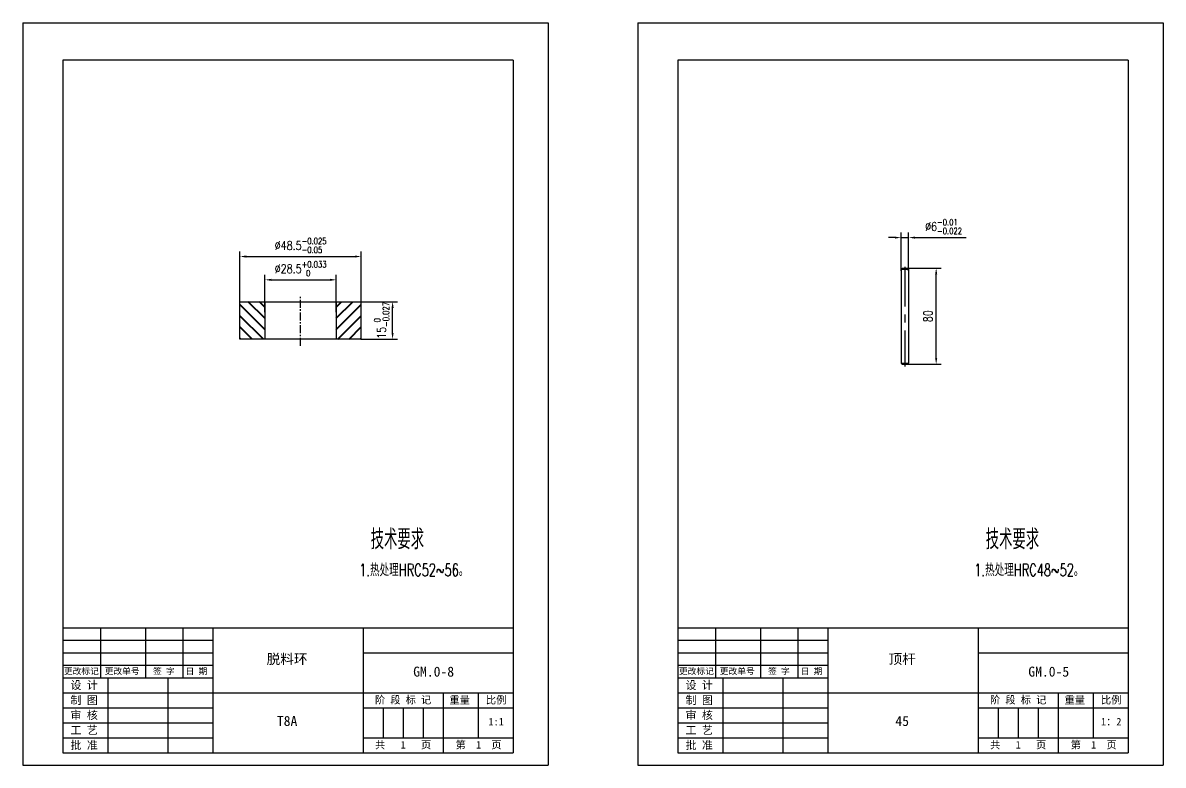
# Model space of a CAD drawing. Extents: x -23172 to -18855, y 7404 to 10591.
# Drawn here: x -20484.9 to -20029, y 9978 to 10275 of the extents above; entities that cross this region are included whole.
import ezdxf
from ezdxf.enums import TextEntityAlignment as Align

# ---------------------------------------------------------------- set-up
doc = ezdxf.new("R2010")
doc.units = 0
doc.header["$LTSCALE"] = 10
doc.linetypes.add('CENTER', pattern=[50.8, 31.75, -6.35, 6.35, -6.35])
doc.layers.get('DEFPOINTS').update_dxf_attribs({"linetype": 'CONTINUOUS'})
for name, color, linetype in [('2细线层', 3, 'CONTINUOUS'), ('3中心线层', 1, 'CENTER'), ('6文字层', 3, 'CONTINUOUS'), ('7标注层', 4, 'CONTINUOUS'), ('CONT', 3, 'CONTINUOUS'), ('TEXT', 1, 'CONTINUOUS')]:
    doc.layers.add(name, color=color, linetype=linetype)
doc.layers.add('YELLOW', color=2, linetype='CONTINUOUS', lineweight=40)
doc.styles.add('CHINA1', font='')
doc.styles.add('PC_TEXTSTYLE', font='txt.shx', dxfattribs={"width": 0.8, "bigfont": 'hzfs.shx'})
doc.styles.get('CHINA1').set_extended_font_data('SimSun')
doc.dimstyles.new('TH_GBDIM', dxfattribs={"dimtxt": 3.5, "dimasz": 2.5, "dimexe": 2, "dimexo": 0, "dimgap": 1.5, "dimtad": 1, "dimdec": 1, "dimzin": 0, "dimdsep": 46, "dimtxsty": 'PC_TEXTSTYLE', "dimcen": 2.5, "dimadec": 0, "dimazin": 0, "dimtfac": 0.714286, "dimtdec": 4, "dimtmove": 0, "dimatfit": 3, "dimfxl": 1, "dimtolj": 1, "dimtzin": 0, "dimarcsym": 0})

# ---------------------------------------------------------------- blocks, each defined once
blk = doc.blocks.new('*D136')
at = {"layer": '7标注层', "color": 0, "lineweight": -2, "ltscale": 0.5}
for p, q in [((-20398.08, 10163.41), (-20398.08, 10183.48)), ((-20395.58, 10181.48), (-20352.08, 10181.48)), ((-20349.58, 10163.41), (-20349.58, 10183.48))]:
    blk.add_line(p, q, dxfattribs=at)
at = {"layer": '7标注层', "color": 0, "lineweight": -3, "ltscale": 0.5}
for points in [[(-20395.58, 10181.89), (-20395.58, 10181.06), (-20398.08, 10181.48)], [(-20352.08, 10181.89), (-20352.08, 10181.06), (-20349.58, 10181.48)]]:
    blk.add_solid(points, dxfattribs=at)
at = {"layer": 'DEFPOINTS', "color": 0, "lineweight": -3, "ltscale": 0.5}
for p in [(-20349.58, 10181.48), (-20398.08, 10163.41), (-20349.58, 10163.41)]:
    blk.add_point(p, dxfattribs=at)
at = {"layer": '7标注层', "color": 0, "lineweight": -3, "ltscale": 0.5, "insert": (-20373.83, 10185.89), "char_height": 3.5, "attachment_point": 5, "style": 'PC_TEXTSTYLE'}
blk.add_mtext('\\A1;%%c48.5{}{\\H0.7143x;\\S-0.025^ -0.05;}', dxfattribs=at)
blk = doc.blocks.new('*D137')
at = {"layer": '7标注层', "color": 0, "lineweight": -2, "ltscale": 0.5}
for p, q in [((-20388.08, 10159.22), (-20388.08, 10174.15)), ((-20385.58, 10172.15), (-20362.08, 10172.15)), ((-20359.58, 10159.22), (-20359.58, 10174.15))]:
    blk.add_line(p, q, dxfattribs=at)
at = {"layer": '7标注层', "color": 0, "lineweight": -3, "ltscale": 0.5}
for points in [[(-20385.58, 10172.57), (-20385.58, 10171.73), (-20388.08, 10172.15)], [(-20362.08, 10172.57), (-20362.08, 10171.73), (-20359.58, 10172.15)]]:
    blk.add_solid(points, dxfattribs=at)
at = {"layer": 'DEFPOINTS', "color": 0, "lineweight": -3, "ltscale": 0.5}
for p in [(-20359.58, 10172.15), (-20388.08, 10159.22), (-20359.58, 10159.22)]:
    blk.add_point(p, dxfattribs=at)
at = {"layer": '7标注层', "color": 0, "lineweight": -3, "ltscale": 0.5, "insert": (-20373.83, 10176.57), "char_height": 3.5, "attachment_point": 5, "style": 'PC_TEXTSTYLE'}
blk.add_mtext('\\A1;%%c28.5{}{\\H0.7143x;\\S+0.033^  0;}', dxfattribs=at)
blk = doc.blocks.new('*D138')
at = {"layer": '7标注层', "color": 0, "lineweight": -2, "ltscale": 0.5}
for p, q in [((-20349.58, 10163.41), (-20335.05, 10163.41)), ((-20337.05, 10150.91), (-20337.05, 10160.91)), ((-20349.58, 10148.41), (-20335.05, 10148.41))]:
    blk.add_line(p, q, dxfattribs=at)
at = {"layer": '7标注层', "color": 0, "lineweight": -3, "ltscale": 0.5}
for points in [[(-20337.47, 10160.91), (-20336.64, 10160.91), (-20337.05, 10163.41)], [(-20337.47, 10150.91), (-20336.64, 10150.91), (-20337.05, 10148.41)]]:
    blk.add_solid(points, dxfattribs=at)
at = {"layer": 'DEFPOINTS', "color": 0, "lineweight": -3, "ltscale": 0.5}
for p in [(-20349.58, 10163.41), (-20337.05, 10163.41), (-20349.58, 10148.41)]:
    blk.add_point(p, dxfattribs=at)
at = {"layer": '7标注层', "color": 0, "lineweight": -3, "ltscale": 0.5, "insert": (-20341.47, 10155.91), "char_height": 3.5, "attachment_point": 5, "rotation": 90, "style": 'PC_TEXTSTYLE'}
blk.add_mtext('\\A1;15{}{\\H0.7143x;\\S 0^ -0.027;}', dxfattribs=at)
blk = doc.blocks.new('*D151')
at = {"layer": '7标注层', "color": 0, "lineweight": -2, "ltscale": 0.5}
for p, q in [((-20131.26, 10176.86), (-20117.76, 10176.86)), ((-20119.76, 10140.86), (-20119.76, 10174.36)), ((-20131.26, 10138.36), (-20117.76, 10138.36))]:
    blk.add_line(p, q, dxfattribs=at)
at = {"layer": '7标注层', "color": 0, "lineweight": -3, "ltscale": 0.5}
for points in [[(-20120.18, 10174.36), (-20119.34, 10174.36), (-20119.76, 10176.86)], [(-20120.18, 10140.86), (-20119.34, 10140.86), (-20119.76, 10138.36)]]:
    blk.add_solid(points, dxfattribs=at)
at = {"layer": 'DEFPOINTS', "color": 0, "lineweight": -3, "ltscale": 0.5}
for p in [(-20131.26, 10176.86), (-20119.76, 10176.86), (-20131.26, 10138.36)]:
    blk.add_point(p, dxfattribs=at)
at = {"layer": '7标注层', "color": 0, "lineweight": -3, "ltscale": 0.5, "insert": (-20123.01, 10157.61), "char_height": 3.5, "attachment_point": 5, "rotation": 90, "style": 'PC_TEXTSTYLE'}
blk.add_mtext('\\A1;80{}{}', dxfattribs=at)
blk = doc.blocks.new('*D152')
at = {"layer": '7标注层', "color": 0, "lineweight": -2, "ltscale": 0.5}
for p, q in [((-20136.26, 10189.04), (-20138.76, 10189.04)), ((-20133.76, 10175.74), (-20133.76, 10191.04)), ((-20133.76, 10189.04), (-20130.76, 10189.04)), ((-20130.76, 10175.74), (-20130.76, 10191.04)), ((-20128.26, 10189.04), (-20107.83, 10189.04))]:
    blk.add_line(p, q, dxfattribs=at)
at = {"layer": '7标注层', "color": 0, "lineweight": -3, "ltscale": 0.5}
for points in [[(-20136.26, 10189.46), (-20136.26, 10188.63), (-20133.76, 10189.04)], [(-20128.26, 10189.46), (-20128.26, 10188.63), (-20130.76, 10189.04)]]:
    blk.add_solid(points, dxfattribs=at)
at = {"layer": 'DEFPOINTS', "color": 0, "lineweight": -3, "ltscale": 0.5}
for p in [(-20130.76, 10189.04), (-20133.76, 10175.74), (-20130.76, 10175.74)]:
    blk.add_point(p, dxfattribs=at)
at = {"layer": '7标注层', "color": 0, "lineweight": -3, "ltscale": 0.5, "insert": (-20116.8, 10193.46), "char_height": 3.5, "attachment_point": 5, "style": 'PC_TEXTSTYLE'}
blk.add_mtext('\\A1;%%c6{}{\\H0.7143x;\\S-0.01^ -0.022;}', dxfattribs=at)

msp = doc.modelspace()

# ---------------------------------------------------------------- hatches: boundary and pattern name
at = {"layer": '2细线层', "lineweight": 40}
h = msp.add_hatch(dxfattribs=at)
h.set_pattern_fill('ANSI31', color=256, style=0)
h.set_pattern_definition([(135, (-42109.5418, 168.9285), (2.24506403, 2.24506403), [])])
h.paths.add_polyline_path([(-20388.08, 10148.41), (-20398.08, 10148.41), (-20398.08, 10163.41), (-20388.08, 10163.41)])
h = msp.add_hatch(dxfattribs=at)
h.set_pattern_fill('ANSI31', color=256, style=0)
h.set_pattern_definition([(45, (1361.877, 168.9285), (-2.24506403, 2.24506403), [])])
h.paths.add_polyline_path([(-20359.58, 10148.41), (-20349.58, 10148.41), (-20349.58, 10163.41), (-20359.58, 10163.41)])

# ---------------------------------------------------------------- linework, layer by layer
at = {"layer": '3中心线层', "lineweight": -3, "ltscale": 0.05}
msp.add_line((-20132.26, 10177.32), (-20132.26, 10137.49), dxfattribs=at)
at = {"layer": '3中心线层', "ltscale": 0.01}
msp.add_line((-20373.83, 10145.75), (-20373.83, 10165.41), dxfattribs=at)
at = {"layer": 'CONT', "lineweight": -3}
for p, q in [((-20453.88, 10032.98), (-20453.88, 10012.98)), ((-20435.88, 10032.98), (-20435.88, 10012.98)), ((-20420.88, 10032.98), (-20420.88, 10012.98)), ((-20408.88, 10032.98), (-20408.88, 9982.98)), ((-20348.88, 10032.98), (-20348.88, 9982.98)), ((-20208, 10032.98), (-20208, 10012.98)), ((-20190, 10032.98), (-20190, 10012.98)), ((-20175, 10032.98), (-20175, 10012.98)), ((-20163, 10032.98), (-20163, 9982.98)), ((-20103, 10032.98), (-20103, 9982.98)), ((-20468.88, 10027.98), (-20408.88, 10027.98)), ((-20223, 10027.98), (-20163, 10027.98)), ((-20468.88, 10022.98), (-20408.88, 10022.98)), ((-20348.88, 10022.98), (-20288.88, 10022.98)), ((-20223, 10022.98), (-20163, 10022.98)), ((-20103, 10022.98), (-20043, 10022.98)), ((-20468.88, 10017.98), (-20408.88, 10017.98)), ((-20223, 10017.98), (-20163, 10017.98)), ((-20450.88, 10012.98), (-20450.88, 9982.98)), ((-20426.88, 10012.98), (-20426.88, 9982.98)), ((-20205, 10012.98), (-20205, 9982.98)), ((-20181, 10012.98), (-20181, 9982.98)), ((-20468.88, 10006.98), (-20288.88, 10006.98)), ((-20316.88, 10006.98), (-20316.88, 9982.98)), ((-20302.88, 10006.98), (-20302.88, 9988.98)), ((-20223, 10006.98), (-20043, 10006.98)), ((-20071, 10006.98), (-20071, 9982.98)), ((-20057, 10006.98), (-20057, 9988.98)), ((-20468.88, 10000.98), (-20408.88, 10000.98)), ((-20348.88, 10000.98), (-20288.88, 10000.98)), ((-20340.88, 10000.98), (-20340.88, 9988.98)), ((-20332.88, 10000.98), (-20332.88, 9988.98)), ((-20324.88, 10000.98), (-20324.88, 9988.98)), ((-20223, 10000.98), (-20163, 10000.98)), ((-20103, 10000.98), (-20043, 10000.98)), ((-20095, 10000.98), (-20095, 9988.98)), ((-20087, 10000.98), (-20087, 9988.98)), ((-20079, 10000.98), (-20079, 9988.98)), ((-20468.88, 9994.98), (-20408.88, 9994.98)), ((-20223, 9994.98), (-20163, 9994.98)), ((-20468.88, 9988.98), (-20408.88, 9988.98)), ((-20348.88, 9988.98), (-20288.88, 9988.98)), ((-20223, 9988.98), (-20163, 9988.98)), ((-20103, 9988.98), (-20043, 9988.98))]:
    msp.add_line(p, q, dxfattribs=at)
at = {"layer": 'DEFPOINTS', "lineweight": -3}
for p, q in [((-20484.88, 10274.98), (-20484.88, 9977.98)), ((-20484.88, 10274.98), (-20274.88, 10274.98)), ((-20274.88, 10274.98), (-20274.88, 9977.98)), ((-20239, 10274.98), (-20239, 9977.98)), ((-20239, 10274.98), (-20029, 10274.98)), ((-20029, 10274.98), (-20029, 9977.98)), ((-20484.88, 9977.98), (-20274.88, 9977.98)), ((-20239, 9977.98), (-20029, 9977.98))]:
    msp.add_line(p, q, dxfattribs=at)
at = {"layer": 'YELLOW', "lineweight": -3}
for p, q in [((-20468.88, 10259.98), (-20468.88, 9982.98)), ((-20288.88, 10259.98), (-20468.88, 10259.98)), ((-20288.88, 10259.98), (-20288.88, 9982.98)), ((-20223, 10259.98), (-20223, 9982.98)), ((-20043, 10259.98), (-20223, 10259.98)), ((-20043, 10259.98), (-20043, 9982.98)), ((-20468.88, 10032.98), (-20288.88, 10032.98)), ((-20223, 10032.98), (-20043, 10032.98)), ((-20468.88, 10012.98), (-20408.88, 10012.98)), ((-20223, 10012.98), (-20163, 10012.98)), ((-20468.88, 9982.98), (-20288.88, 9982.98)), ((-20223, 9982.98), (-20043, 9982.98))]:
    msp.add_line(p, q, dxfattribs=at)
at = {"layer": 'YELLOW', "lineweight": -3, "ltscale": 0.5}
for p, q in [((-20133.76, 10176.36), (-20133.26, 10176.86)), ((-20133.76, 10176.36), (-20133.76, 10138.86)), ((-20133.76, 10176.36), (-20130.76, 10176.36)), ((-20133.26, 10176.86), (-20131.26, 10176.86)), ((-20130.76, 10176.36), (-20131.26, 10176.86)), ((-20130.76, 10176.36), (-20130.76, 10138.86)), ((-20398.08, 10163.41), (-20349.58, 10163.41)), ((-20398.08, 10148.41), (-20398.08, 10163.41)), ((-20388.08, 10163.41), (-20388.08, 10148.41)), ((-20359.58, 10163.41), (-20359.58, 10148.41)), ((-20349.58, 10148.41), (-20349.58, 10163.41)), ((-20349.58, 10148.41), (-20398.08, 10148.41)), ((-20133.76, 10138.86), (-20133.26, 10138.36)), ((-20133.76, 10138.86), (-20130.76, 10138.86)), ((-20130.76, 10138.86), (-20131.26, 10138.36)), ((-20133.26, 10138.36), (-20131.26, 10138.36))]:
    msp.add_line(p, q, dxfattribs=at)

# ---------------------------------------------------------------- texts
at = {"layer": '6文字层', "lineweight": -3, "ltscale": 0.5, "style": 'PC_TEXTSTYLE', "width": 0.667}
for s, height, p in [('技术要求', 8, (-20345.81, 10064.37)), ('技术要求', 8, (-20099.94, 10064.37)), ('1.热处理HRC52~56。', 5, (-20350.37, 10053.59)), ('1.热处理HRC48~52。', 5, (-20104.49, 10053.59))]:
    msp.add_text(s, height=height, dxfattribs=at).set_placement(p)
at = {"layer": 'TEXT', "lineweight": -3, "style": 'CHINA1'}
for s, height, p in [('脱料环', 4, (-20379.22, 10018.46)), ('顶杆', 4, (-20133.34, 10018.46)), ('更改标记', 2.5, (-20461.48, 10014.35)), ('更改单号', 2.5, (-20445.16, 10014.35)), ('签 字', 2.5, (-20428.48, 10014.35)), ('日 期', 2.5, (-20415.46, 10014.35)), ('GM.0-8', 4, (-20320.64, 10013.42)), ('更改标记', 2.5, (-20215.6, 10014.35)), ('更改单号', 2.5, (-20199.28, 10014.35)), ('签 字', 2.5, (-20182.6, 10014.35)), ('日 期', 2.5, (-20169.59, 10014.35)), ('GM.0-5', 4, (-20074.76, 10013.42)), ('阶 段 标 记', 3, (-20332.85, 10002.63)), ('重量', 3, (-20310.23, 10002.57)), ('比例', 3, (-20295.67, 10002.57)), ('阶 段 标 记', 3, (-20086.98, 10002.63)), ('重量', 3, (-20064.35, 10002.57)), ('比例', 3, (-20049.79, 10002.57)), ('T8A', 4, (-20379.22, 9993.68)), ('45', 4, (-20133.34, 9993.68)), ('1:1', 3, (-20295.67, 9993.89)), ('1：2', 3, (-20049.79, 9993.89)), ('共   1   页', 3, (-20332.85, 9984.63)), ('第  1  页', 3, (-20302.68, 9984.63)), ('共   1   页', 3, (-20086.98, 9984.63)), ('第  1  页', 3, (-20056.8, 9984.63))]:
    msp.add_text(s, height=height, dxfattribs=at).set_placement(p, align=Align.CENTER)
for s, p in [('设 计', (-20465.82, 10008.4)), ('设 计', (-20219.94, 10008.4)), ('制 图', (-20465.82, 10002.4)), ('制 图', (-20219.94, 10002.4)), ('审 核', (-20465.82, 9996.4)), ('审 核', (-20219.94, 9996.4)), ('工 艺', (-20465.82, 9990.4)), ('工 艺', (-20219.94, 9990.4)), ('批 准', (-20465.82, 9984.4)), ('批 准', (-20219.94, 9984.4))]:
    msp.add_text(s, height=3.2, dxfattribs=at).set_placement(p)

# ---------------------------------------------------------------- dimensions: what is measured, and where the dimension line sits
at = {"layer": '7标注层', "lineweight": -3, "ltscale": 0.5}
for base, p1, p2, angle, text, picture, middle in [((-20130.76, 10189.04), (-20133.76, 10175.74), (-20130.76, 10175.74), 180, '%%c6{}{\\H0.7143x;\\S-0.01^ -0.022;}', '*D152', (-20116.8, 10189.04)), ((-20337.05, 10163.41), (-20349.58, 10148.41), (-20349.58, 10163.41), 90, '15{}{\\H0.7143x;\\S 0^ -0.027;}', '*D138', (-20337.05, 10155.91))]:
    dim = msp.add_linear_dim(base=base, p1=p1, p2=p2, angle=angle, text=text, dimstyle='TH_GBDIM', override={"dimgap": 1.5, "dimtad": 1, "dimjust": 0, "dimdec": 1, "dimlfac": 1, "dimse1": 0, "dimse2": 0, "dimsd1": 0, "dimsd2": 0}, dxfattribs=at)
    dim.commit()
    dim.dimension.update_dxf_attribs({"geometry": picture, "text_midpoint": middle, "dimtype": 160})
dim = msp.add_linear_dim(base=(-20349.58, 10181.48), p1=(-20398.08, 10163.41), p2=(-20349.58, 10163.41), text='%%c<>{}{\\H0.7143x;\\S-0.025^ -0.05;}', dimstyle='TH_GBDIM', override={"dimgap": 1.5, "dimtad": 1, "dimjust": 0, "dimdec": 1, "dimlfac": 1, "dimse1": 0, "dimse2": 0, "dimsd1": 0, "dimsd2": 0}, dxfattribs=at)
dim.commit()
dim.dimension.update_dxf_attribs({"geometry": '*D136', "text_midpoint": (-20373.83, 10185.89)})
for base, p1, p2, angle, text, picture, middle in [((-20359.58, 10172.15), (-20388.08, 10159.22), (-20359.58, 10159.22), 180, '%%c<>{}{\\H0.7143x;\\S+0.033^  0;}', '*D137', (-20373.83, 10176.57)), ((-20119.76, 10176.86), (-20131.26, 10138.36), (-20131.26, 10176.86), 90, '80{}{}', '*D151', (-20123.01, 10157.61))]:
    dim = msp.add_linear_dim(base=base, p1=p1, p2=p2, angle=angle, text=text, dimstyle='TH_GBDIM', override={"dimgap": 1.5, "dimtad": 1, "dimjust": 0, "dimdec": 1, "dimlfac": 1, "dimse1": 0, "dimse2": 0, "dimsd1": 0, "dimsd2": 0}, dxfattribs=at)
    dim.commit()
    dim.dimension.update_dxf_attribs({"geometry": picture, "text_midpoint": middle})

doc.saveas('drawing.dxf')
